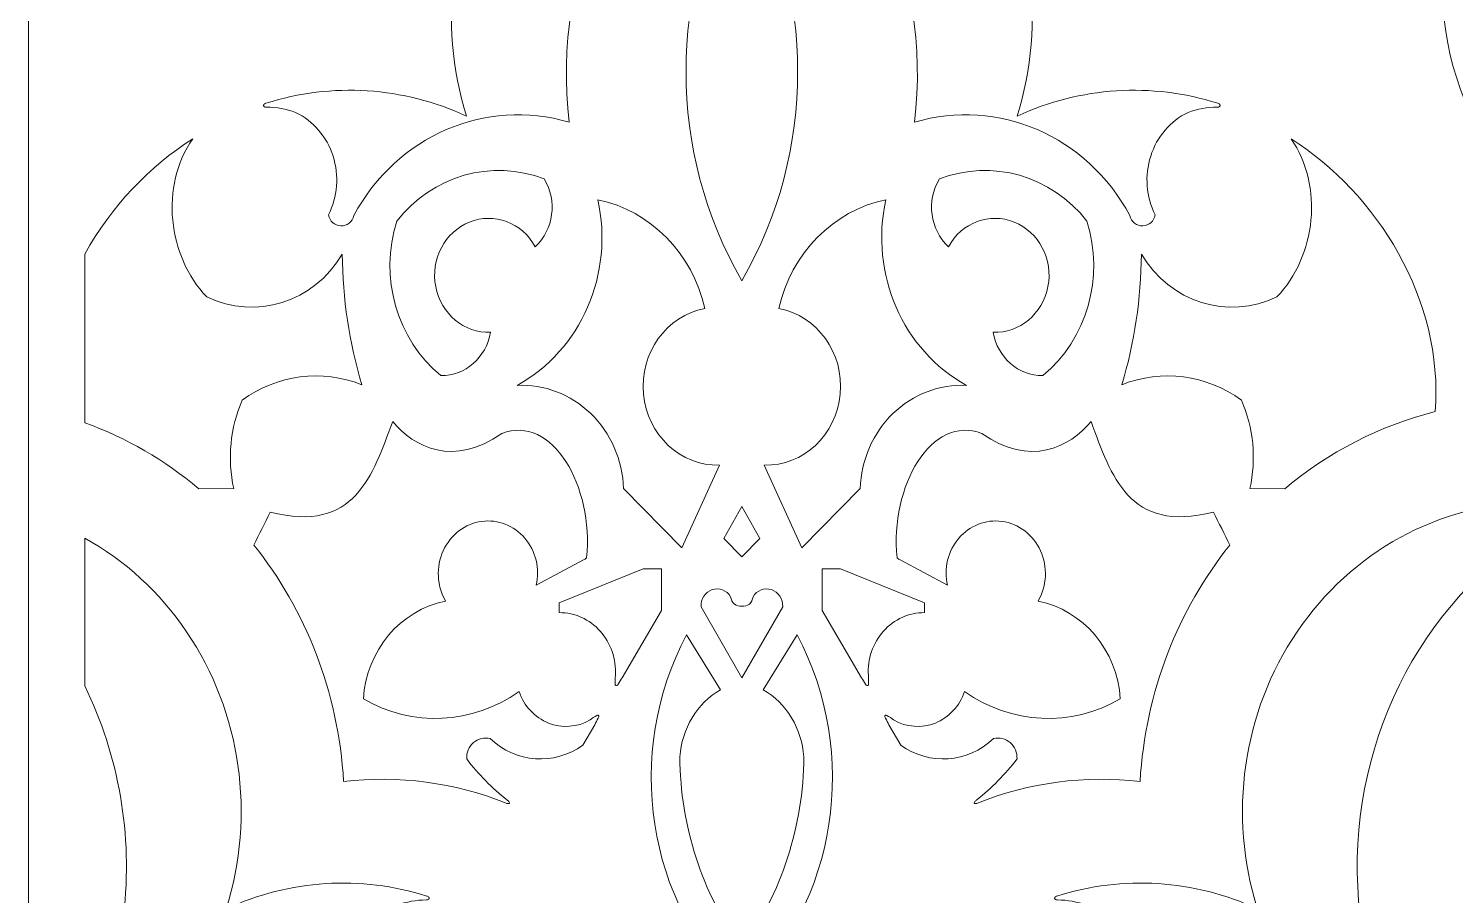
# Model space of a CAD drawing. Header units: centimetres. Extents: x -28.8 to 28.7, y -22.5 to 22.5.
# Drawn here: x -28.75 to -10.98, y 0.65 to 11.45 of the extents above; entities that cross this region are included whole.
import ezdxf

# ---------------------------------------------------------------- set-up
doc = ezdxf.new("R2010")
doc.units = ezdxf.units.CM
doc.header["$MEASUREMENT"] = 0
doc.layers.add('Livello 1', color=7, linetype='Continuous')

msp = doc.modelspace()

# ---------------------------------------------------------------- linework, layer by layer
at = {"layer": 'Livello 1', "color": 2, "lineweight": 9}
msp.add_lwpolyline([(-28.75001, -22.5), (28.74999, -22.5), (28.74999, 22.5), (-28.75001, 22.5), (-28.75001, -22.5)], close=True, dxfattribs=at)
at = {"layer": 'Livello 1', "color": 242, "lineweight": 9}
for points, knots in [([(-24.69898, 9.12268), (-24.16486, 10.11525), (-23.05817, 10.5947), (-22.01783, 10.28421), (-22.01783, 10.28421), (-22.23885, 12.17821), (-21.39979, 14.03571), (-19.86677, 15.04616), (-19.86677, 15.04616), (-18.33376, 14.03571), (-17.49472, 12.17821), (-17.71573, 10.28421), (-17.71573, 10.28421), (-16.67539, 10.5947), (-15.56872, 10.11525), (-15.03459, 9.12268), (-15.03459, 9.12268), (-15.01646, 9.0448), (-14.94942, 8.99074), (-14.87348, 8.99283), (-14.87348, 8.99283), (-14.79753, 8.99489), (-14.73325, 9.05254), (-14.71896, 9.13132), (-14.71896, 9.13132), (-14.83224, 9.35647), (-14.85258, 9.62097), (-14.77522, 9.8625), (-14.77522, 9.8625), (-14.69786, 10.104), (-14.52963, 10.30115), (-14.31019, 10.40748), (-14.31019, 10.40748), (-14.19373, 10.44978), (-14.07146, 10.47164), (-13.9483, 10.47224), (-13.9483, 10.47224), (-13.93745, 10.47251), (-13.9257, 10.47355), (-13.91681, 10.48103), (-13.91681, 10.48103), (-13.91392, 10.48346), (-13.91131, 10.48658), (-13.91062, 10.49012), (-13.91062, 10.49012), (-13.90991, 10.49361), (-13.91107, 10.4975), (-13.91278, 10.50091), (-13.91278, 10.50091), (-13.91819, 10.51167), (-13.92934, 10.51753), (-13.93989, 10.52081), (-13.93989, 10.52081), (-14.76421, 10.78231), (-15.64973, 10.72558), (-16.43806, 10.36075), (-16.43806, 10.36075), (-16.06971, 11.52867), (-16.25314, 12.81222), (-16.9315, 13.81331), (-16.9315, 13.81331), (-17.60986, 14.81441), (-18.7011, 15.41202), (-19.86678, 15.42079), (-19.86678, 15.42079), (-21.03246, 15.41202), (-22.12371, 14.81441), (-22.80206, 13.81331), (-22.80206, 13.81331), (-23.48042, 12.81222), (-23.66386, 11.52867), (-23.29551, 10.36075), (-23.29551, 10.36075), (-24.08384, 10.72558), (-24.96937, 10.78231), (-25.79368, 10.52081), (-25.79368, 10.52081), (-25.80423, 10.51753), (-25.81539, 10.51167), (-25.82081, 10.50091), (-25.82081, 10.50091), (-25.82251, 10.4975), (-25.82365, 10.49361), (-25.82295, 10.49012), (-25.82295, 10.49012), (-25.82225, 10.48658), (-25.81965, 10.48346), (-25.81677, 10.48103), (-25.81677, 10.48103), (-25.80788, 10.47355), (-25.79612, 10.47251), (-25.78527, 10.47224), (-25.78527, 10.47224), (-25.66211, 10.47164), (-25.53985, 10.44978), (-25.42337, 10.40748), (-25.42337, 10.40748), (-25.20394, 10.30115), (-25.03571, 10.104), (-24.95835, 9.8625), (-24.95835, 9.8625), (-24.881, 9.62097), (-24.90134, 9.35647), (-25.0146, 9.13132), (-25.0146, 9.13132), (-25.00032, 9.05254), (-24.93603, 8.99489), (-24.86009, 8.99283), (-24.86009, 8.99283), (-24.78415, 8.99074), (-24.7171, 9.0448), (-24.69898, 9.12268)], [0, 0, 0, 0, 0.03448276, 0.03448276, 0.03448276, 0.03448276, 0.06896552, 0.06896552, 0.06896552, 0.06896552, 0.10344828, 0.10344828, 0.10344828, 0.10344828, 0.13793103, 0.13793103, 0.13793103, 0.13793103, 0.17241379, 0.17241379, 0.17241379, 0.17241379, 0.20689655, 0.20689655, 0.20689655, 0.20689655, 0.24137931, 0.24137931, 0.24137931, 0.24137931, 0.27586207, 0.27586207, 0.27586207, 0.27586207, 0.31034483, 0.31034483, 0.31034483, 0.31034483, 0.34482759, 0.34482759, 0.34482759, 0.34482759, 0.37931034, 0.37931034, 0.37931034, 0.37931034, 0.4137931, 0.4137931, 0.4137931, 0.4137931, 0.44827586, 0.44827586, 0.44827586, 0.44827586, 0.48275862, 0.48275862, 0.48275862, 0.48275862, 0.51724138, 0.51724138, 0.51724138, 0.51724138, 0.55172414, 0.55172414, 0.55172414, 0.55172414, 0.5862069, 0.5862069, 0.5862069, 0.5862069, 0.62068966, 0.62068966, 0.62068966, 0.62068966, 0.65517241, 0.65517241, 0.65517241, 0.65517241, 0.68965517, 0.68965517, 0.68965517, 0.68965517, 0.72413793, 0.72413793, 0.72413793, 0.72413793, 0.75862069, 0.75862069, 0.75862069, 0.75862069, 0.79310345, 0.79310345, 0.79310345, 0.79310345, 0.82758621, 0.82758621, 0.82758621, 0.82758621, 0.86206897, 0.86206897, 0.86206897, 0.86206897, 0.89655172, 0.89655172, 0.89655172, 0.89655172, 0.93103448, 0.93103448, 0.93103448, 0.93103448, 1, 1, 1, 1]), ([(-9.32957, 13.77348), (-8.54249, 12.29937), (-8.82795, 10.4461), (-10.01683, 9.3114), (-10.01683, 9.3114), (-11.20573, 10.4461), (-11.49117, 12.29937), (-10.70409, 13.77348), (-10.70409, 13.77348), (-10.70409, 13.77348), (-10.28075, 13.09207), (-10.28075, 13.09207), (-10.28075, 13.09207), (-10.57434, 12.92262), (-10.76585, 12.60677), (-10.78876, 12.25426), (-10.78876, 12.25426), (-10.78388, 11.3935), (-10.51281, 10.55799), (-10.01683, 9.87489), (-10.01683, 9.87489), (-9.52082, 10.55799), (-9.24978, 11.3935), (-9.24491, 12.25426), (-9.24491, 12.25426), (-9.2678, 12.60677), (-9.45931, 12.92262), (-9.75291, 13.09207), (-9.75291, 13.09207), (-9.75291, 13.09207), (-9.32957, 13.77348), (-9.32957, 13.77348)], [0, 0, 0, 0, 0.11111111, 0.11111111, 0.11111111, 0.11111111, 0.22222222, 0.22222222, 0.22222222, 0.22222222, 0.33333333, 0.33333333, 0.33333333, 0.33333333, 0.44444444, 0.44444444, 0.44444444, 0.44444444, 0.55555556, 0.55555556, 0.55555556, 0.55555556, 0.66666667, 0.66666667, 0.66666667, 0.66666667, 0.77777778, 0.77777778, 0.77777778, 0.77777778, 1, 1, 1, 1]), ([(-19.86677, 8.31023), (-18.93985, 9.90886), (-18.93985, 11.92127), (-19.86677, 13.51991), (-19.86677, 13.51991), (-20.79371, 11.92127), (-20.79371, 9.90886), (-19.86677, 8.31023)], [0, 0, 0, 0, 0.33333333, 0.33333333, 0.33333333, 0.33333333, 1, 1, 1, 1]), ([(-28.04999, 6.54094), (-27.53125, 6.35283), (-27.05167, 6.07298), (-26.6294, 5.719), (-26.6294, 5.719), (-26.6294, 5.719), (-26.195, 5.71981), (-26.195, 5.71981), (-26.195, 5.71981), (-26.27599, 6.08975), (-26.23861, 6.47758), (-26.08869, 6.82271), (-26.08869, 6.82271), (-25.65206, 7.14025), (-25.0959, 7.21198), (-24.5997, 7.01484), (-24.5997, 7.01484), (-24.75673, 7.54049), (-24.83848, 8.08798), (-24.84218, 8.63915), (-24.84218, 8.63915), (-25.19995, 8.04123), (-25.9209, 7.81422), (-26.53034, 8.10757), (-26.53034, 8.10757), (-27.01969, 8.62096), (-27.11296, 9.4901), (-26.70588, 10.07816), (-26.70588, 10.07816), (-27.24359, 9.73625), (-27.72129, 9.23432), (-28.05, 8.64108), (-28.05, 8.64108), (-28.05, 8.64108), (-28.04999, 6.54094), (-28.04999, 6.54094)], [0, 0, 0, 0, 0.1, 0.1, 0.1, 0.1, 0.2, 0.2, 0.2, 0.2, 0.3, 0.3, 0.3, 0.3, 0.4, 0.4, 0.4, 0.4, 0.5, 0.5, 0.5, 0.5, 0.6, 0.6, 0.6, 0.6, 0.7, 0.7, 0.7, 0.7, 0.8, 0.8, 0.8, 0.8, 1, 1, 1, 1]), ([(-15.13387, 7.01484), (-14.97683, 7.54049), (-14.89507, 8.08798), (-14.89139, 8.63915), (-14.89139, 8.63915), (-14.53361, 8.04123), (-13.81266, 7.81422), (-13.2032, 8.10757), (-13.2032, 8.10757), (-12.71386, 8.62096), (-12.62059, 9.4901), (-13.02768, 10.07816), (-13.02768, 10.07816), (-11.95798, 9.39799), (-11.12583, 8.08462), (-11.23155, 6.67886), (-11.23155, 6.67886), (-11.92469, 6.50613), (-12.5617, 6.17373), (-13.10417, 5.719), (-13.10417, 5.719), (-13.10417, 5.719), (-13.53854, 5.71981), (-13.53854, 5.71981), (-13.53854, 5.71981), (-13.45755, 6.08975), (-13.49494, 6.47758), (-13.64486, 6.82271), (-13.64486, 6.82271), (-14.08151, 7.14025), (-14.63767, 7.21198), (-15.13387, 7.01484)], [0, 0, 0, 0, 0.11111111, 0.11111111, 0.11111111, 0.11111111, 0.22222222, 0.22222222, 0.22222222, 0.22222222, 0.33333333, 0.33333333, 0.33333333, 0.33333333, 0.44444444, 0.44444444, 0.44444444, 0.44444444, 0.55555556, 0.55555556, 0.55555556, 0.55555556, 0.66666667, 0.66666667, 0.66666667, 0.66666667, 0.77777778, 0.77777778, 0.77777778, 0.77777778, 1, 1, 1, 1]), ([(-23.61393, 7.12731), (-24.16512, 7.58108), (-24.38589, 8.35227), (-24.16506, 9.05248), (-24.16506, 9.05248), (-23.71928, 9.62089), (-22.98276, 9.83116), (-22.32649, 9.5774), (-22.32649, 9.5774), (-22.16271, 9.30506), (-22.21067, 8.94741), (-22.43961, 8.7338), (-22.43961, 8.7338), (-22.60501, 9.03394), (-22.95176, 9.16367), (-23.25919, 9.04038), (-23.25919, 9.04038), (-23.56661, 8.9171), (-23.74444, 8.57703), (-23.67947, 8.23662), (-23.67947, 8.23662), (-23.61451, 7.8962), (-23.32585, 7.65541), (-22.99719, 7.66748), (-22.99719, 7.66748), (-23.05073, 7.35282), (-23.31121, 7.12468), (-23.61393, 7.12731)], [0, 0, 0, 0, 0.125, 0.125, 0.125, 0.125, 0.25, 0.25, 0.25, 0.25, 0.375, 0.375, 0.375, 0.375, 0.5, 0.5, 0.5, 0.5, 0.625, 0.625, 0.625, 0.625, 0.75, 0.75, 0.75, 0.75, 1, 1, 1, 1]), ([(-16.11963, 7.12731), (-15.56842, 7.58108), (-15.34766, 8.35227), (-15.5685, 9.05248), (-15.5685, 9.05248), (-16.01428, 9.62089), (-16.7508, 9.83116), (-17.40707, 9.5774), (-17.40707, 9.5774), (-17.57085, 9.30506), (-17.52289, 8.94741), (-17.29398, 8.7338), (-17.29398, 8.7338), (-17.12856, 9.03394), (-16.78182, 9.16367), (-16.47437, 9.04038), (-16.47437, 9.04038), (-16.16697, 8.9171), (-15.98912, 8.57703), (-16.0541, 8.23662), (-16.0541, 8.23662), (-16.11905, 7.8962), (-16.40773, 7.65541), (-16.73639, 7.66748), (-16.73639, 7.66748), (-16.68284, 7.35282), (-16.42237, 7.12468), (-16.11963, 7.12731)], [0, 0, 0, 0, 0.125, 0.125, 0.125, 0.125, 0.25, 0.25, 0.25, 0.25, 0.375, 0.375, 0.375, 0.375, 0.5, 0.5, 0.5, 0.5, 0.625, 0.625, 0.625, 0.625, 0.75, 0.75, 0.75, 0.75, 1, 1, 1, 1]), ([(-20.32572, 7.96243), (-20.8056, 7.87446), (-21.13997, 7.4105), (-21.09238, 6.89866), (-21.09238, 6.89866), (-21.04481, 6.38679), (-20.63139, 6.00036), (-20.1445, 6.01258), (-20.1445, 6.01258), (-20.1445, 6.01258), (-20.61543, 4.98416), (-20.61543, 4.98416), (-20.61543, 4.98416), (-20.61543, 4.98416), (-21.33985, 5.71979), (-21.33985, 5.71979), (-21.33985, 5.71979), (-21.35233, 6.07663), (-21.49944, 6.41335), (-21.74846, 6.65498), (-21.74846, 6.65498), (-21.99744, 6.89658), (-22.32762, 7.02295), (-22.66537, 7.00597), (-22.66537, 7.00597), (-21.86955, 7.44416), (-21.45595, 8.39601), (-21.66032, 9.31886), (-21.66032, 9.31886), (-21.00248, 9.18132), (-20.48104, 8.65133), (-20.32572, 7.96243)], [0, 0, 0, 0, 0.11111111, 0.11111111, 0.11111111, 0.11111111, 0.22222222, 0.22222222, 0.22222222, 0.22222222, 0.33333333, 0.33333333, 0.33333333, 0.33333333, 0.44444444, 0.44444444, 0.44444444, 0.44444444, 0.55555556, 0.55555556, 0.55555556, 0.55555556, 0.66666667, 0.66666667, 0.66666667, 0.66666667, 0.77777778, 0.77777778, 0.77777778, 0.77777778, 1, 1, 1, 1]), ([(-19.40782, 7.96243), (-18.92795, 7.87446), (-18.59357, 7.4105), (-18.64118, 6.89866), (-18.64118, 6.89866), (-18.68876, 6.38679), (-19.10217, 6.00036), (-19.58904, 6.01258), (-19.58904, 6.01258), (-19.58904, 6.01258), (-19.1181, 4.98416), (-19.1181, 4.98416), (-19.1181, 4.98416), (-19.1181, 4.98416), (-18.39369, 5.71979), (-18.39369, 5.71979), (-18.39369, 5.71979), (-18.38123, 6.07663), (-18.23409, 6.41335), (-17.9851, 6.65498), (-17.9851, 6.65498), (-17.73611, 6.89658), (-17.40594, 7.02295), (-17.06817, 7.00597), (-17.06817, 7.00597), (-17.86401, 7.44416), (-18.2776, 8.39601), (-18.07323, 9.31886), (-18.07323, 9.31886), (-18.73108, 9.18132), (-19.25251, 8.65133), (-19.40782, 7.96243)], [0, 0, 0, 0, 0.11111111, 0.11111111, 0.11111111, 0.11111111, 0.22222222, 0.22222222, 0.22222222, 0.22222222, 0.33333333, 0.33333333, 0.33333333, 0.33333333, 0.44444444, 0.44444444, 0.44444444, 0.44444444, 0.55555556, 0.55555556, 0.55555556, 0.55555556, 0.66666667, 0.66666667, 0.66666667, 0.66666667, 0.77777778, 0.77777778, 0.77777778, 0.77777778, 1, 1, 1, 1]), ([(-24.82634, 2.06981), (-24.89207, 3.19449), (-25.30207, 4.213), (-25.94299, 5.01539), (-25.94299, 5.01539), (-25.87591, 5.15252), (-25.80885, 5.28964), (-25.74177, 5.42677), (-25.74177, 5.42677), (-24.67513, 5.15913), (-24.47049, 5.88645), (-24.21511, 6.55527), (-24.21511, 6.55527), (-23.94985, 6.23421), (-23.45557, 5.98403), (-22.85712, 6.40572), (-22.85712, 6.40572), (-22.22729, 6.6532), (-21.71034, 5.74674), (-21.79938, 4.85565), (-21.79938, 4.85565), (-21.81025, 4.84569), (-21.82404, 4.83935), (-21.83783, 4.83303), (-21.83783, 4.83303), (-21.83783, 4.83303), (-22.427, 4.51542), (-22.427, 4.51542), (-22.427, 4.51542), (-22.38029, 4.7236), (-22.43328, 4.94273), (-22.56884, 5.10175), (-22.56884, 5.10175), (-22.70439, 5.26073), (-22.90522, 5.33935), (-23.10617, 5.31207), (-23.10617, 5.31207), (-23.31481, 5.28303), (-23.49542, 5.1446), (-23.58624, 4.94414), (-23.58624, 4.94414), (-23.67704, 4.74366), (-23.66576, 4.50831), (-23.55623, 4.31855), (-23.55623, 4.31855), (-24.12064, 4.20599), (-24.54165, 3.70487), (-24.58027, 3.09971), (-24.58027, 3.09971), (-23.96837, 2.74548), (-23.2205, 2.78096), (-22.64115, 3.19171), (-22.64115, 3.19171), (-22.57959, 3.01114), (-22.44639, 2.86799), (-22.27648, 2.79987), (-22.27648, 2.79987), (-22.10656, 2.73176), (-21.91694, 2.74548), (-21.75743, 2.83744), (-21.75743, 2.83744), (-21.73102, 2.85704), (-21.70462, 2.87668), (-21.67127, 2.89396), (-21.67127, 2.89396), (-21.66653, 2.8964), (-21.66164, 2.89882), (-21.65725, 2.89744), (-21.65725, 2.89744), (-21.65369, 2.89632), (-21.65041, 2.89271), (-21.6488, 2.88894), (-21.6488, 2.88894), (-21.64513, 2.88023), (-21.65025, 2.87056), (-21.65498, 2.86135), (-21.65498, 2.86135), (-21.67123, 2.82985), (-21.68296, 2.80374), (-21.69902, 2.77623), (-21.69902, 2.77623), (-21.69902, 2.77623), (-21.84588, 2.5248), (-21.84588, 2.5248), (-21.84588, 2.5248), (-22.20228, 2.26712), (-22.67939, 2.30037), (-23.00065, 2.60529), (-23.00065, 2.60529), (-23.07307, 2.62453), (-23.14984, 2.60642), (-23.20762, 2.55642), (-23.20762, 2.55642), (-23.26539, 2.50645), (-23.29732, 2.43051), (-23.2937, 2.35174), (-23.2937, 2.35174), (-23.14584, 2.15975), (-22.97613, 1.98773), (-22.7884, 1.8396), (-22.7884, 1.8396), (-22.7788, 1.8319), (-22.77019, 1.82557), (-22.76306, 1.81227), (-22.76306, 1.81227), (-22.76074, 1.80792), (-22.75854, 1.80281), (-22.7607, 1.79999), (-22.7607, 1.79999), (-22.76169, 1.79866), (-22.7637, 1.79785), (-22.76568, 1.79725), (-22.76568, 1.79725), (-22.77798, 1.79345), (-22.78952, 1.79772), (-22.8005, 1.80201), (-22.8005, 1.80201), (-23.44625, 2.05909), (-24.14051, 2.15087), (-24.82634, 2.06981)], [0, 0, 0, 0, 0.03225806, 0.03225806, 0.03225806, 0.03225806, 0.06451613, 0.06451613, 0.06451613, 0.06451613, 0.09677419, 0.09677419, 0.09677419, 0.09677419, 0.12903226, 0.12903226, 0.12903226, 0.12903226, 0.16129032, 0.16129032, 0.16129032, 0.16129032, 0.19354839, 0.19354839, 0.19354839, 0.19354839, 0.22580645, 0.22580645, 0.22580645, 0.22580645, 0.25806452, 0.25806452, 0.25806452, 0.25806452, 0.29032258, 0.29032258, 0.29032258, 0.29032258, 0.32258065, 0.32258065, 0.32258065, 0.32258065, 0.35483871, 0.35483871, 0.35483871, 0.35483871, 0.38709677, 0.38709677, 0.38709677, 0.38709677, 0.41935484, 0.41935484, 0.41935484, 0.41935484, 0.4516129, 0.4516129, 0.4516129, 0.4516129, 0.48387097, 0.48387097, 0.48387097, 0.48387097, 0.51612903, 0.51612903, 0.51612903, 0.51612903, 0.5483871, 0.5483871, 0.5483871, 0.5483871, 0.58064516, 0.58064516, 0.58064516, 0.58064516, 0.61290323, 0.61290323, 0.61290323, 0.61290323, 0.64516129, 0.64516129, 0.64516129, 0.64516129, 0.67741935, 0.67741935, 0.67741935, 0.67741935, 0.70967742, 0.70967742, 0.70967742, 0.70967742, 0.74193548, 0.74193548, 0.74193548, 0.74193548, 0.77419355, 0.77419355, 0.77419355, 0.77419355, 0.80645161, 0.80645161, 0.80645161, 0.80645161, 0.83870968, 0.83870968, 0.83870968, 0.83870968, 0.87096774, 0.87096774, 0.87096774, 0.87096774, 0.90322581, 0.90322581, 0.90322581, 0.90322581, 0.93548387, 0.93548387, 0.93548387, 0.93548387, 1, 1, 1, 1]), ([(-14.9072, 2.06982), (-14.84147, 3.19449), (-14.43148, 4.213), (-13.79056, 5.0154), (-13.79056, 5.0154), (-13.85764, 5.15253), (-13.9247, 5.28965), (-13.99177, 5.42678), (-13.99177, 5.42678), (-15.05841, 5.15914), (-15.26307, 5.88646), (-15.51842, 6.55528), (-15.51842, 6.55528), (-15.78369, 6.23422), (-16.27798, 5.98403), (-16.87645, 6.40573), (-16.87645, 6.40573), (-17.50626, 6.65321), (-18.02321, 5.74675), (-17.93417, 4.85566), (-17.93417, 4.85566), (-17.92332, 4.84569), (-17.9095, 4.83936), (-17.89572, 4.83303), (-17.89572, 4.83303), (-17.89572, 4.83303), (-17.30654, 4.51543), (-17.30654, 4.51543), (-17.30654, 4.51543), (-17.35326, 4.7236), (-17.30027, 4.94274), (-17.1647, 5.10175), (-17.1647, 5.10175), (-17.02915, 5.26074), (-16.82832, 5.33936), (-16.62737, 5.31208), (-16.62737, 5.31208), (-16.41873, 5.28304), (-16.23813, 5.14461), (-16.14733, 4.94415), (-16.14733, 4.94415), (-16.05652, 4.74367), (-16.06778, 4.50832), (-16.1773, 4.31856), (-16.1773, 4.31856), (-15.61293, 4.20599), (-15.19189, 3.70488), (-15.15328, 3.09972), (-15.15328, 3.09972), (-15.76517, 2.74549), (-16.51305, 2.78097), (-17.09241, 3.19172), (-17.09241, 3.19172), (-17.15395, 3.01115), (-17.28717, 2.868), (-17.45707, 2.79988), (-17.45707, 2.79988), (-17.62697, 2.73178), (-17.8166, 2.74549), (-17.97612, 2.83745), (-17.97612, 2.83745), (-18.00251, 2.85705), (-18.02893, 2.87669), (-18.06229, 2.89396), (-18.06229, 2.89396), (-18.06702, 2.8964), (-18.0719, 2.89883), (-18.07629, 2.89744), (-18.07629, 2.89744), (-18.07987, 2.89633), (-18.08313, 2.89272), (-18.08474, 2.88895), (-18.08474, 2.88895), (-18.08842, 2.88024), (-18.08331, 2.87057), (-18.07856, 2.86136), (-18.07856, 2.86136), (-18.06232, 2.82986), (-18.05059, 2.80375), (-18.03452, 2.77624), (-18.03452, 2.77624), (-18.03452, 2.77624), (-17.88766, 2.52481), (-17.88766, 2.52481), (-17.88766, 2.52481), (-17.53126, 2.26713), (-17.05416, 2.30038), (-16.73292, 2.6053), (-16.73292, 2.6053), (-16.66048, 2.62455), (-16.58371, 2.60643), (-16.52593, 2.55643), (-16.52593, 2.55643), (-16.46815, 2.50645), (-16.43622, 2.43052), (-16.43986, 2.35175), (-16.43986, 2.35175), (-16.5877, 2.15976), (-16.75742, 1.98774), (-16.94514, 1.83961), (-16.94514, 1.83961), (-16.95476, 1.8319), (-16.96335, 1.82558), (-16.97049, 1.81228), (-16.97049, 1.81228), (-16.97282, 1.80793), (-16.97502, 1.80282), (-16.97286, 1.8), (-16.97286, 1.8), (-16.97185, 1.79867), (-16.96984, 1.79786), (-16.96785, 1.79726), (-16.96785, 1.79726), (-16.95555, 1.79346), (-16.94401, 1.79773), (-16.93305, 1.80202), (-16.93305, 1.80202), (-16.28728, 2.0591), (-15.59303, 2.15088), (-14.9072, 2.06982)], [0, 0, 0, 0, 0.03225806, 0.03225806, 0.03225806, 0.03225806, 0.06451613, 0.06451613, 0.06451613, 0.06451613, 0.09677419, 0.09677419, 0.09677419, 0.09677419, 0.12903226, 0.12903226, 0.12903226, 0.12903226, 0.16129032, 0.16129032, 0.16129032, 0.16129032, 0.19354839, 0.19354839, 0.19354839, 0.19354839, 0.22580645, 0.22580645, 0.22580645, 0.22580645, 0.25806452, 0.25806452, 0.25806452, 0.25806452, 0.29032258, 0.29032258, 0.29032258, 0.29032258, 0.32258065, 0.32258065, 0.32258065, 0.32258065, 0.35483871, 0.35483871, 0.35483871, 0.35483871, 0.38709677, 0.38709677, 0.38709677, 0.38709677, 0.41935484, 0.41935484, 0.41935484, 0.41935484, 0.4516129, 0.4516129, 0.4516129, 0.4516129, 0.48387097, 0.48387097, 0.48387097, 0.48387097, 0.51612903, 0.51612903, 0.51612903, 0.51612903, 0.5483871, 0.5483871, 0.5483871, 0.5483871, 0.58064516, 0.58064516, 0.58064516, 0.58064516, 0.61290323, 0.61290323, 0.61290323, 0.61290323, 0.64516129, 0.64516129, 0.64516129, 0.64516129, 0.67741935, 0.67741935, 0.67741935, 0.67741935, 0.70967742, 0.70967742, 0.70967742, 0.70967742, 0.74193548, 0.74193548, 0.74193548, 0.74193548, 0.77419355, 0.77419355, 0.77419355, 0.77419355, 0.80645161, 0.80645161, 0.80645161, 0.80645161, 0.83870968, 0.83870968, 0.83870968, 0.83870968, 0.87096774, 0.87096774, 0.87096774, 0.87096774, 0.90322581, 0.90322581, 0.90322581, 0.90322581, 0.93548387, 0.93548387, 0.93548387, 0.93548387, 1, 1, 1, 1]), ([(-14.84903, -0.75431), (-14.31491, 0.23827), (-13.20824, 0.7177), (-12.16788, 0.40722), (-12.16788, 0.40722), (-12.3889, 2.30123), (-11.54984, 4.15871), (-10.01681, 5.16916), (-10.01681, 5.16916), (-8.48381, 4.15871), (-7.64476, 2.30123), (-7.86577, 0.40722), (-7.86577, 0.40722), (-6.82543, 0.7177), (-5.71875, 0.23827), (-5.18464, -0.75431), (-5.18464, -0.75431), (-5.1665, -0.83219), (-5.09946, -0.88626), (-5.02353, -0.88416), (-5.02353, -0.88416), (-4.94759, -0.8821), (-4.88329, -0.82444), (-4.86901, -0.74567), (-4.86901, -0.74567), (-4.98228, -0.52051), (-5.00262, -0.25601), (-4.92528, -0.0145), (-4.92528, -0.0145), (-4.84791, 0.22702), (-4.67968, 0.42415), (-4.46025, 0.53048), (-4.46025, 0.53048), (-4.34377, 0.57278), (-4.22153, 0.59465), (-4.09833, 0.59525), (-4.09833, 0.59525), (-4.08749, 0.59553), (-4.07576, 0.59657), (-4.06685, 0.60404), (-4.06685, 0.60404), (-4.06396, 0.60648), (-4.06137, 0.60959), (-4.06067, 0.61313), (-4.06067, 0.61313), (-4.05997, 0.61662), (-4.06111, 0.62051), (-4.06282, 0.62392), (-4.06282, 0.62392), (-4.06821, 0.63469), (-4.07938, 0.64054), (-4.08994, 0.64382), (-4.08994, 0.64382), (-4.91424, 0.90532), (-5.79978, 0.8486), (-6.58812, 0.48377), (-6.58812, 0.48377), (-6.21977, 1.65168), (-6.4032, 2.93523), (-7.08155, 3.93633), (-7.08155, 3.93633), (-7.75991, 4.93742), (-8.85115, 5.53504), (-10.01683, 5.5438), (-10.01683, 5.5438), (-11.1825, 5.53504), (-12.27375, 4.93742), (-12.95211, 3.93633), (-12.95211, 3.93633), (-13.63046, 2.93523), (-13.81391, 1.65168), (-13.44556, 0.48377), (-13.44556, 0.48377), (-14.23389, 0.8486), (-15.1194, 0.90532), (-15.94373, 0.64382), (-15.94373, 0.64382), (-15.95428, 0.64054), (-15.96543, 0.63469), (-15.97083, 0.62392), (-15.97083, 0.62392), (-15.97255, 0.62051), (-15.9737, 0.61662), (-15.97299, 0.61313), (-15.97299, 0.61313), (-15.97229, 0.60959), (-15.96971, 0.60648), (-15.9668, 0.60404), (-15.9668, 0.60404), (-15.9579, 0.59657), (-15.94618, 0.59553), (-15.93531, 0.59525), (-15.93531, 0.59525), (-15.81215, 0.59465), (-15.6899, 0.57278), (-15.57342, 0.53048), (-15.57342, 0.53048), (-15.35397, 0.42415), (-15.18574, 0.22702), (-15.10839, -0.0145), (-15.10839, -0.0145), (-15.03103, -0.25601), (-15.05139, -0.52051), (-15.16465, -0.74567), (-15.16465, -0.74567), (-15.15037, -0.82444), (-15.08607, -0.8821), (-15.01013, -0.88416), (-15.01013, -0.88416), (-14.93419, -0.88626), (-14.86715, -0.83219), (-14.84903, -0.75431)], [0, 0, 0, 0, 0.03448276, 0.03448276, 0.03448276, 0.03448276, 0.06896552, 0.06896552, 0.06896552, 0.06896552, 0.10344828, 0.10344828, 0.10344828, 0.10344828, 0.13793103, 0.13793103, 0.13793103, 0.13793103, 0.17241379, 0.17241379, 0.17241379, 0.17241379, 0.20689655, 0.20689655, 0.20689655, 0.20689655, 0.24137931, 0.24137931, 0.24137931, 0.24137931, 0.27586207, 0.27586207, 0.27586207, 0.27586207, 0.31034483, 0.31034483, 0.31034483, 0.31034483, 0.34482759, 0.34482759, 0.34482759, 0.34482759, 0.37931034, 0.37931034, 0.37931034, 0.37931034, 0.4137931, 0.4137931, 0.4137931, 0.4137931, 0.44827586, 0.44827586, 0.44827586, 0.44827586, 0.48275862, 0.48275862, 0.48275862, 0.48275862, 0.51724138, 0.51724138, 0.51724138, 0.51724138, 0.55172414, 0.55172414, 0.55172414, 0.55172414, 0.5862069, 0.5862069, 0.5862069, 0.5862069, 0.62068966, 0.62068966, 0.62068966, 0.62068966, 0.65517241, 0.65517241, 0.65517241, 0.65517241, 0.68965517, 0.68965517, 0.68965517, 0.68965517, 0.72413793, 0.72413793, 0.72413793, 0.72413793, 0.75862069, 0.75862069, 0.75862069, 0.75862069, 0.79310345, 0.79310345, 0.79310345, 0.79310345, 0.82758621, 0.82758621, 0.82758621, 0.82758621, 0.86206897, 0.86206897, 0.86206897, 0.86206897, 0.89655172, 0.89655172, 0.89655172, 0.89655172, 0.93103448, 0.93103448, 0.93103448, 0.93103448, 1, 1, 1, 1]), ([(-19.86677, 5.49656), (-19.86677, 5.49656), (-19.64158, 5.10045), (-19.64158, 5.10045), (-19.64158, 5.10045), (-19.64158, 5.10045), (-19.86677, 4.87047), (-19.86677, 4.87047), (-19.86677, 4.87047), (-19.86677, 4.87047), (-20.09195, 5.10045), (-20.09195, 5.10045), (-20.09195, 5.10045), (-20.09195, 5.10045), (-19.86677, 5.49656), (-19.86677, 5.49656)], [0, 0, 0, 0, 0.2, 0.2, 0.2, 0.2, 0.4, 0.4, 0.4, 0.4, 0.6, 0.6, 0.6, 0.6, 1, 1, 1, 1]), ([(-28.04999, 5.10318), (-27.55345, 4.82788), (-27.11693, 4.43144), (-26.78144, 3.93633), (-26.78144, 3.93633), (-26.10309, 2.93523), (-25.91965, 1.65168), (-26.28799, 0.48377), (-26.28799, 0.48377), (-25.49968, 0.84859), (-24.61414, 0.90533), (-23.78983, 0.64382), (-23.78983, 0.64382), (-23.77928, 0.64054), (-23.76812, 0.63468), (-23.76271, 0.62392), (-23.76271, 0.62392), (-23.76098, 0.6205), (-23.75985, 0.61662), (-23.76055, 0.61313), (-23.76055, 0.61313), (-23.76125, 0.60959), (-23.76384, 0.60648), (-23.76675, 0.60405), (-23.76675, 0.60405), (-23.77564, 0.59657), (-23.78737, 0.59552), (-23.79823, 0.59525), (-23.79823, 0.59525), (-23.92139, 0.59466), (-24.04365, 0.57278), (-24.16013, 0.53048), (-24.16013, 0.53048), (-24.37956, 0.42416), (-24.54779, 0.22702), (-24.62514, -0.01451), (-24.62514, -0.01451), (-24.7025, -0.25601), (-24.68216, -0.52052), (-24.56889, -0.74567), (-24.56889, -0.74567), (-24.58318, -0.82444), (-24.64747, -0.88209), (-24.72343, -0.88415), (-24.72343, -0.88415), (-24.79936, -0.88626), (-24.86641, -0.83219), (-24.88452, -0.75431), (-24.88452, -0.75431), (-25.41864, 0.23826), (-26.52532, 0.71771), (-27.56566, 0.40723), (-27.56566, 0.40723), (-27.44881, 1.40863), (-27.62828, 2.39985), (-28.04999, 3.26103), (-28.04999, 3.26103), (-28.04999, 3.26103), (-28.04999, 5.10318), (-28.04999, 5.10318)], [0, 0, 0, 0, 0.0625, 0.0625, 0.0625, 0.0625, 0.125, 0.125, 0.125, 0.125, 0.1875, 0.1875, 0.1875, 0.1875, 0.25, 0.25, 0.25, 0.25, 0.3125, 0.3125, 0.3125, 0.3125, 0.375, 0.375, 0.375, 0.375, 0.4375, 0.4375, 0.4375, 0.4375, 0.5, 0.5, 0.5, 0.5, 0.5625, 0.5625, 0.5625, 0.5625, 0.625, 0.625, 0.625, 0.625, 0.6875, 0.6875, 0.6875, 0.6875, 0.75, 0.75, 0.75, 0.75, 0.8125, 0.8125, 0.8125, 0.8125, 0.875, 0.875, 0.875, 0.875, 1, 1, 1, 1]), ([(-22.14103, 4.29555), (-22.14103, 4.29555), (-21.0942, 4.72099), (-21.0942, 4.72099), (-21.0942, 4.72099), (-21.0942, 4.72099), (-20.86542, 4.72099), (-20.86542, 4.72099), (-20.86542, 4.72099), (-20.86542, 4.72099), (-20.86542, 4.20357), (-20.86542, 4.20357), (-20.86542, 4.20357), (-20.86542, 4.20357), (-21.35564, 3.3642), (-21.35564, 3.3642), (-21.35564, 3.3642), (-21.37172, 3.33667), (-21.38856, 3.31389), (-21.40791, 3.28444), (-21.40791, 3.28444), (-21.41356, 3.27583), (-21.41945, 3.26664), (-21.42849, 3.26621), (-21.42849, 3.26621), (-21.4324, 3.26602), (-21.4369, 3.26749), (-21.43944, 3.27036), (-21.43944, 3.27036), (-21.44259, 3.27389), (-21.44274, 3.27957), (-21.44283, 3.28515), (-21.44283, 3.28515), (-21.44346, 3.32435), (-21.44279, 3.35824), (-21.44208, 3.39214), (-21.44208, 3.39214), (-21.42987, 3.59566), (-21.49812, 3.79542), (-21.6306, 3.94381), (-21.6306, 3.94381), (-21.76309, 4.0922), (-21.9479, 4.17593), (-22.14103, 4.17502), (-22.14103, 4.17502), (-22.14103, 4.17502), (-22.14103, 4.29555), (-22.14103, 4.29555)], [0, 0, 0, 0, 0.07692308, 0.07692308, 0.07692308, 0.07692308, 0.15384615, 0.15384615, 0.15384615, 0.15384615, 0.23076923, 0.23076923, 0.23076923, 0.23076923, 0.30769231, 0.30769231, 0.30769231, 0.30769231, 0.38461538, 0.38461538, 0.38461538, 0.38461538, 0.46153846, 0.46153846, 0.46153846, 0.46153846, 0.53846154, 0.53846154, 0.53846154, 0.53846154, 0.61538462, 0.61538462, 0.61538462, 0.61538462, 0.69230769, 0.69230769, 0.69230769, 0.69230769, 0.76923077, 0.76923077, 0.76923077, 0.76923077, 0.84615385, 0.84615385, 0.84615385, 0.84615385, 1, 1, 1, 1]), ([(-17.5925, 4.29555), (-17.5925, 4.29555), (-18.63933, 4.72099), (-18.63933, 4.72099), (-18.63933, 4.72099), (-18.63933, 4.72099), (-18.86811, 4.72099), (-18.86811, 4.72099), (-18.86811, 4.72099), (-18.86811, 4.72099), (-18.86811, 4.20357), (-18.86811, 4.20357), (-18.86811, 4.20357), (-18.86811, 4.20357), (-18.37787, 3.3642), (-18.37787, 3.3642), (-18.37787, 3.3642), (-18.36181, 3.33667), (-18.34498, 3.31389), (-18.32561, 3.28444), (-18.32561, 3.28444), (-18.31996, 3.27583), (-18.31407, 3.26664), (-18.30504, 3.26621), (-18.30504, 3.26621), (-18.30112, 3.26602), (-18.2966, 3.26749), (-18.29409, 3.27036), (-18.29409, 3.27036), (-18.29095, 3.27389), (-18.29081, 3.27957), (-18.2907, 3.28515), (-18.2907, 3.28515), (-18.29007, 3.32435), (-18.29075, 3.35824), (-18.29143, 3.39214), (-18.29143, 3.39214), (-18.30366, 3.59566), (-18.23542, 3.79542), (-18.10293, 3.94381), (-18.10293, 3.94381), (-17.97045, 4.0922), (-17.78563, 4.17593), (-17.5925, 4.17502), (-17.5925, 4.17502), (-17.5925, 4.17502), (-17.5925, 4.29555), (-17.5925, 4.29555)], [0, 0, 0, 0, 0.07692308, 0.07692308, 0.07692308, 0.07692308, 0.15384615, 0.15384615, 0.15384615, 0.15384615, 0.23076923, 0.23076923, 0.23076923, 0.23076923, 0.30769231, 0.30769231, 0.30769231, 0.30769231, 0.38461538, 0.38461538, 0.38461538, 0.38461538, 0.46153846, 0.46153846, 0.46153846, 0.46153846, 0.53846154, 0.53846154, 0.53846154, 0.53846154, 0.61538462, 0.61538462, 0.61538462, 0.61538462, 0.69230769, 0.69230769, 0.69230769, 0.69230769, 0.76923077, 0.76923077, 0.76923077, 0.76923077, 0.84615385, 0.84615385, 0.84615385, 0.84615385, 1, 1, 1, 1]), ([(-19.86677, 3.36345), (-19.86677, 3.36345), (-19.35836, 4.24883), (-19.35836, 4.24883), (-19.35836, 4.24883), (-19.35343, 4.34499), (-19.41082, 4.43247), (-19.49782, 4.46139), (-19.49782, 4.46139), (-19.58482, 4.49031), (-19.6793, 4.45332), (-19.72744, 4.37152), (-19.72744, 4.37152), (-19.73042, 4.3363), (-19.74708, 4.30395), (-19.77348, 4.28219), (-19.77348, 4.28219), (-19.79993, 4.26043), (-19.83369, 4.25123), (-19.86677, 4.25677), (-19.86677, 4.25677), (-19.89984, 4.25123), (-19.9336, 4.26043), (-19.96003, 4.28219), (-19.96003, 4.28219), (-19.98645, 4.30395), (-20.00312, 4.3363), (-20.00608, 4.37152), (-20.00608, 4.37152), (-20.05423, 4.45332), (-20.1487, 4.49031), (-20.23572, 4.46139), (-20.23572, 4.46139), (-20.32271, 4.43247), (-20.38009, 4.34499), (-20.37518, 4.24883), (-20.37518, 4.24883), (-20.37518, 4.24883), (-19.86677, 3.36345), (-19.86677, 3.36345)], [0, 0, 0, 0, 0.09090909, 0.09090909, 0.09090909, 0.09090909, 0.18181818, 0.18181818, 0.18181818, 0.18181818, 0.27272727, 0.27272727, 0.27272727, 0.27272727, 0.36363636, 0.36363636, 0.36363636, 0.36363636, 0.45454545, 0.45454545, 0.45454545, 0.45454545, 0.54545455, 0.54545455, 0.54545455, 0.54545455, 0.63636364, 0.63636364, 0.63636364, 0.63636364, 0.72727273, 0.72727273, 0.72727273, 0.72727273, 0.81818182, 0.81818182, 0.81818182, 0.81818182, 1, 1, 1, 1]), ([(-19.1795, 3.89646), (-18.39243, 2.42235), (-18.67787, 0.56908), (-19.86677, -0.56563), (-19.86677, -0.56563), (-21.05566, 0.56908), (-21.34112, 2.42235), (-20.55403, 3.89646), (-20.55403, 3.89646), (-20.55403, 3.89646), (-20.13068, 3.21504), (-20.13068, 3.21504), (-20.13068, 3.21504), (-20.42427, 3.04559), (-20.61578, 2.72975), (-20.63871, 2.37724), (-20.63871, 2.37724), (-20.63381, 1.51648), (-20.36275, 0.68097), (-19.86677, -0.00214), (-19.86677, -0.00214), (-19.37077, 0.68097), (-19.09971, 1.51648), (-19.09482, 2.37724), (-19.09482, 2.37724), (-19.11775, 2.72975), (-19.30925, 3.04559), (-19.60285, 3.21504), (-19.60285, 3.21504), (-19.60285, 3.21504), (-19.1795, 3.89646), (-19.1795, 3.89646)], [0, 0, 0, 0, 0.11111111, 0.11111111, 0.11111111, 0.11111111, 0.22222222, 0.22222222, 0.22222222, 0.22222222, 0.33333333, 0.33333333, 0.33333333, 0.33333333, 0.44444444, 0.44444444, 0.44444444, 0.44444444, 0.55555556, 0.55555556, 0.55555556, 0.55555556, 0.66666667, 0.66666667, 0.66666667, 0.66666667, 0.77777778, 0.77777778, 0.77777778, 0.77777778, 1, 1, 1, 1])]:
    msp.add_open_spline(points, degree=3, knots=knots, dxfattribs=at)

doc.saveas('drawing.dxf')
